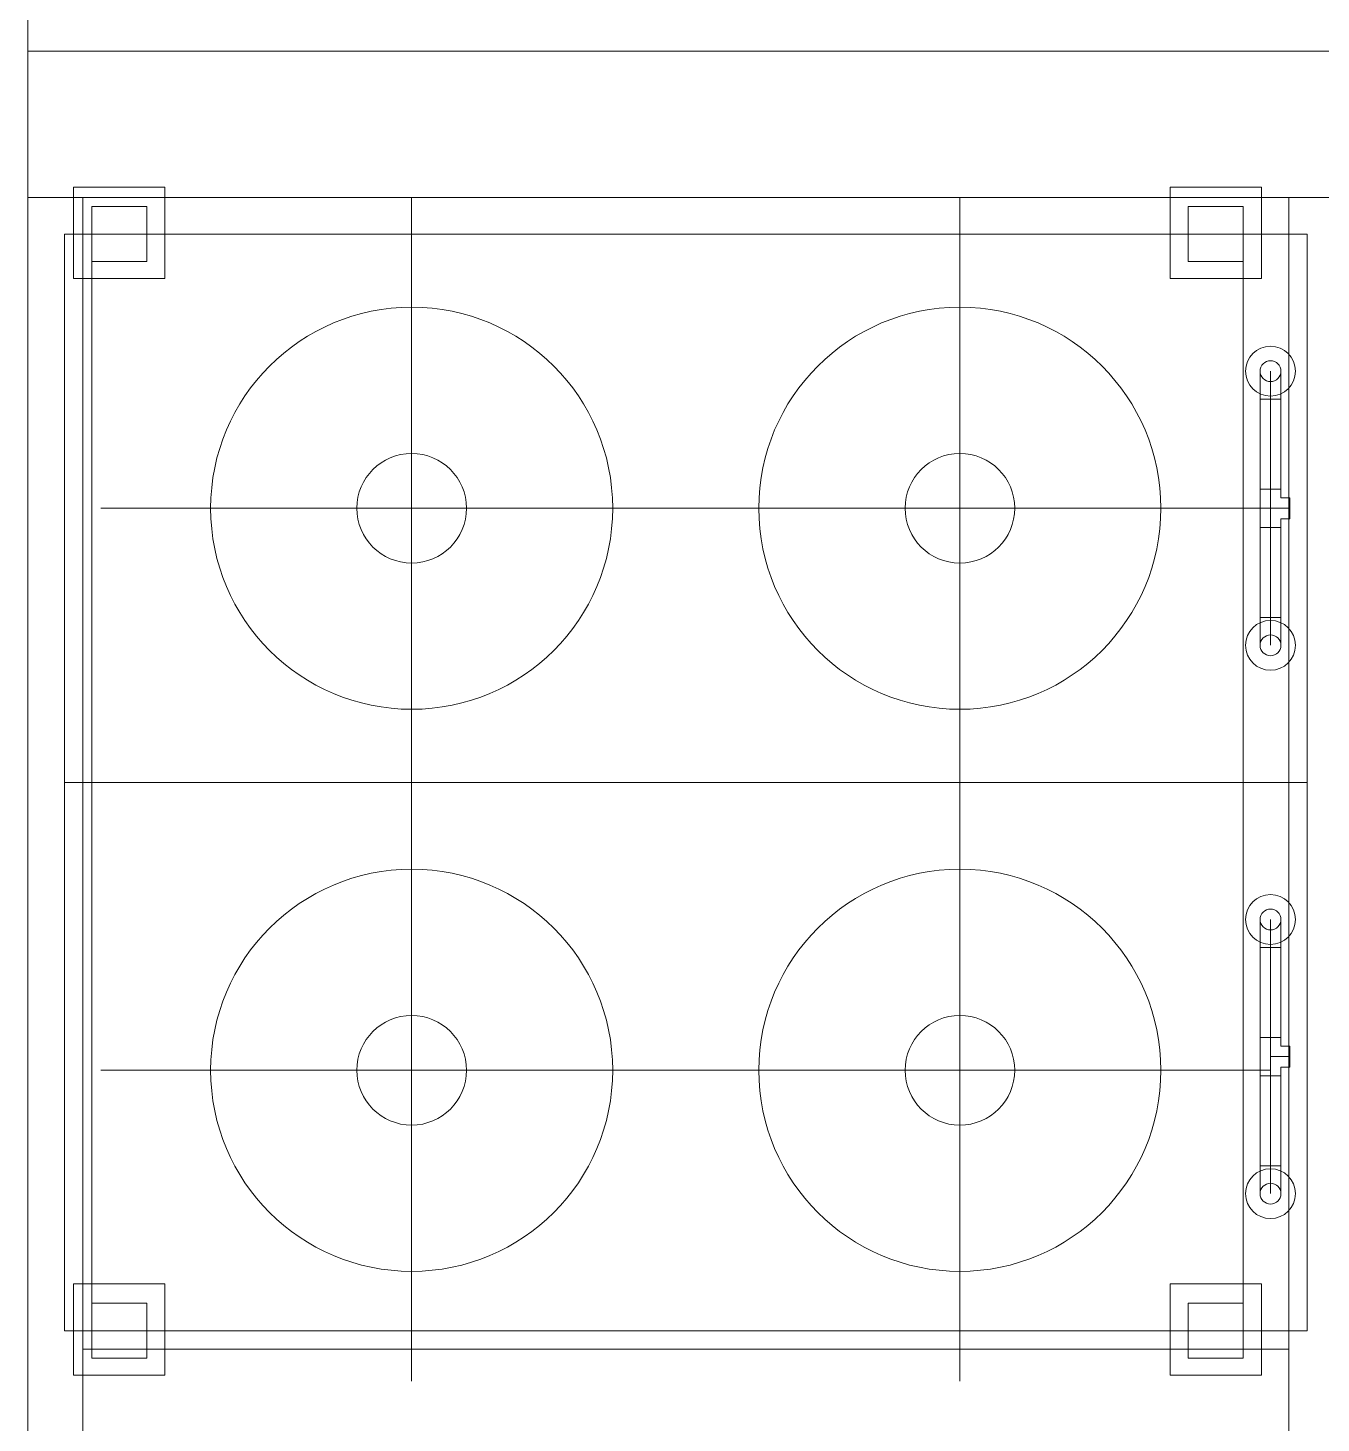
# Model space of a CAD drawing. Header units: inches. Extents: x -1128 to 651, y 96 to 845.
# Drawn here: x -1044.22 to -1037.83, y 699.87 to 706.76 of the extents above; entities that cross this region are included whole.
import ezdxf

# ---------------------------------------------------------------- set-up
doc = ezdxf.new("R2010")
doc.units = ezdxf.units.IN
doc.header["$MEASUREMENT"] = 0
doc.layers.add('EQUIPMENT LAYOUT-EMBED 1_DWG$0$Default', color=7, linetype='Continuous')
doc.layers.add('EQUIPMENT LAYOUT-EMBED 1_DWG$0$DwgTemplate', color=7, linetype='Continuous')
doc.layers.add('Layout', color=6, linetype='Continuous', lineweight=18)

# ---------------------------------------------------------------- blocks, each defined once
blk = doc.blocks.new('A$C55974CAD')
at = {"layer": 'EQUIPMENT LAYOUT-EMBED 1_DWG$0$Default', "color": 7, "lineweight": 0}
for centre in [(24.95, 15.6), (26.45, 15.6), (27.95, 15.6), (29.45, 15.6)]:
    blk.add_circle(centre, 0.1365, dxfattribs=at)
at = {"layer": 'EQUIPMENT LAYOUT-EMBED 1_DWG$0$DwgTemplate', "color": 7, "lineweight": 0}
for p, q in [((0, 22.4), (61, 22.4)), ((24.2, 22.15), (23.9565, 22.15)), ((24.2, 22.15), (23.9565, 22.15)), ((23.9565, 22.15), (23.9565, 21.65)), ((23.9565, 22.15), (23.9565, 21.65)), ((24.4565, 22.15), (24.2, 22.15)), ((24.4565, 22.15), (24.2, 22.15)), ((24.4565, 21.65), (24.4565, 22.15)), ((24.4565, 21.65), (24.4565, 22.15)), ((30.2, 22.15), (29.9565, 22.15)), ((30.2, 22.15), (29.9565, 22.15)), ((29.9565, 22.15), (29.9565, 21.65)), ((29.9565, 22.15), (29.9565, 21.65)), ((30.4565, 22.15), (30.2, 22.15)), ((30.4565, 22.15), (30.2, 22.15)), ((30.4565, 21.65), (30.4565, 22.15)), ((30.4565, 21.65), (30.4565, 22.15)), ((30.2, 22.1), (24.2, 22.1)), ((24.2, 22.1), (30.2, 22.1)), ((24.1, 22.05), (24.1, 21.75)), ((24.1, 22.05), (24.1, 21.75)), ((24.35, 21.75), (24.35, 22.05)), ((24.35, 21.75), (24.35, 22.05)), ((30.05, 22.05), (30.05, 21.75)), ((30.05, 22.05), (30.05, 21.75)), ((24.2, 21.75), (24.35, 21.75)), ((24.2, 21.75), (24.35, 21.75)), ((30.05, 21.75), (30.2, 21.75)), ((30.05, 21.75), (30.2, 21.75)), ((23.9565, 21.65), (24.1, 21.65)), ((23.9565, 21.65), (24.1, 21.65)), ((24.2, 21.65), (24.4565, 21.65)), ((24.2, 21.65), (24.4565, 21.65)), ((29.9565, 21.65), (30.2, 21.65)), ((29.9565, 21.65), (30.2, 21.65)), ((30.4, 21.65), (30.4565, 21.65)), ((30.4, 21.65), (30.4565, 21.65)), ((24.1, 16.15), (23.9565, 16.15)), ((24.1, 16.15), (23.9565, 16.15)), ((23.9565, 16.15), (23.9565, 15.65)), ((23.9565, 16.15), (23.9565, 15.65)), ((24.4565, 16.15), (24.2, 16.15)), ((24.4565, 16.15), (24.2, 16.15)), ((24.4565, 15.65), (24.4565, 16.15)), ((24.4565, 15.65), (24.4565, 16.15)), ((30.2, 16.15), (29.9565, 16.15)), ((30.2, 16.15), (29.9565, 16.15)), ((29.9565, 16.15), (29.9565, 15.65)), ((29.9565, 16.15), (29.9565, 15.65)), ((30.4565, 16.15), (30.4, 16.15)), ((30.4565, 16.15), (30.4, 16.15)), ((30.4565, 15.65), (30.4565, 16.15)), ((30.4565, 15.65), (30.4565, 16.15)), ((24.1, 16.05), (24.1, 15.75)), ((24.1, 16.05), (24.1, 15.75)), ((24.35, 16.05), (24.2, 16.05)), ((24.35, 16.05), (24.2, 16.05)), ((24.35, 15.75), (24.35, 16.05)), ((24.35, 15.75), (24.35, 16.05)), ((30.05, 16.05), (30.05, 15.75)), ((30.05, 16.05), (30.05, 15.75)), ((30.2, 16.05), (30.05, 16.05)), ((30.2, 16.05), (30.05, 16.05)), ((23.9565, 15.65), (24.1, 15.65)), ((23.9565, 15.65), (24.1, 15.65)), ((24.2, 15.65), (24.4565, 15.65)), ((24.2, 15.65), (24.4565, 15.65)), ((25.1024, 15.6571), (24.95, 15.6571)), ((25.1024, 15.6), (25.1024, 15.6571)), ((25.5953, 15.6571), (25.1024, 15.6571)), ((25.1024, 15.6571), (25.1024, 15.6)), ((25.5953, 15.6), (25.5953, 15.6571)), ((25.5954, 15.6571), (25.5954, 15.5428)), ((25.8046, 15.6571), (25.5954, 15.6571)), ((25.8046, 15.6571), (25.8046, 15.5428)), ((25.8046, 15.6), (25.8046, 15.6571)), ((26.2976, 15.6571), (25.8046, 15.6571)), ((26.2976, 15.6571), (26.2976, 15.6)), ((26.45, 15.6571), (26.2976, 15.6571)), ((26.2976, 15.6), (26.2976, 15.6571)), ((28.1024, 15.6571), (27.95, 15.6571)), ((28.1024, 15.6571), (28.1024, 15.6)), ((28.1024, 15.5428), (28.1024, 15.6571)), ((28.5953, 15.6571), (28.1024, 15.6571)), ((28.5953, 15.5428), (28.5953, 15.6571)), ((28.5954, 15.6571), (28.5954, 15.5428)), ((28.8046, 15.6571), (28.5954, 15.6571)), ((28.8046, 15.6571), (28.8046, 15.5428)), ((28.8046, 15.5428), (28.8046, 15.6571)), ((29.2976, 15.6571), (28.8046, 15.6571)), ((29.2976, 15.6571), (29.2976, 15.6)), ((29.45, 15.6571), (29.2976, 15.6571)), ((29.2976, 15.5428), (29.2976, 15.6571)), ((29.9565, 15.65), (30.2, 15.65)), ((29.9565, 15.65), (30.2, 15.65)), ((30.4, 15.65), (30.4565, 15.65)), ((30.4, 15.65), (30.4565, 15.65)), ((24.95, 15.6), (25.1024, 15.6)), ((25.1024, 15.6), (25.5953, 15.6)), ((25.1024, 15.5428), (25.1024, 15.6)), ((25.1024, 15.6), (25.1024, 15.6)), ((25.1024, 15.6), (25.1024, 15.6)), ((25.1024, 15.6), (25.1024, 15.5428)), ((25.5953, 15.6), (25.5954, 15.6)), ((25.5953, 15.5428), (25.5953, 15.6)), ((25.5954, 15.6), (25.8046, 15.6)), ((25.7, 15.4953), (25.7, 15.6)), ((25.8046, 15.6), (25.8046, 15.6)), ((25.8046, 15.6), (25.8046, 15.6)), ((25.8046, 15.6), (26.2976, 15.6)), ((25.8046, 15.5428), (25.8046, 15.6)), ((26.2976, 15.6), (26.2976, 15.6)), ((26.2976, 15.6), (26.2976, 15.6)), ((26.2976, 15.6), (26.45, 15.6)), ((26.2976, 15.6), (26.2976, 15.5428)), ((26.2976, 15.5428), (26.2976, 15.6)), ((27.95, 15.6), (28.1024, 15.6)), ((28.1024, 15.6), (28.1024, 15.6)), ((28.1024, 15.6), (28.1024, 15.6)), ((28.1024, 15.6), (28.1024, 15.5428)), ((28.1024, 15.6), (28.5953, 15.6)), ((28.5953, 15.6), (28.5954, 15.6)), ((28.5954, 15.6), (28.8046, 15.6)), ((28.7, 15.4953), (28.7, 15.6)), ((28.8046, 15.6), (28.8046, 15.6)), ((28.8046, 15.6), (28.8046, 15.6)), ((28.8046, 15.6), (29.2976, 15.6)), ((29.2976, 15.6), (29.2976, 15.6)), ((29.2976, 15.6), (29.2976, 15.6)), ((29.2976, 15.6), (29.45, 15.6)), ((29.2976, 15.6), (29.2976, 15.5428)), ((24.2, 15.5), (30.2, 15.5)), ((24.2, 15.5), (30.2, 15.5)), ((24.95, 15.5428), (25.1024, 15.5428)), ((25.5953, 15.5428), (25.1024, 15.5428)), ((25.6428, 15.5428), (25.5954, 15.5428)), ((25.6428, 15.5428), (25.6428, 15.4953)), ((25.8046, 15.5428), (25.7571, 15.5428)), ((25.7571, 15.5428), (25.7571, 15.4953)), ((26.2976, 15.5428), (25.8046, 15.5428)), ((26.2976, 15.5428), (26.45, 15.5428)), ((27.95, 15.5428), (28.1024, 15.5428)), ((28.5953, 15.5428), (28.1024, 15.5428)), ((28.6428, 15.5428), (28.5954, 15.5428)), ((28.6428, 15.5428), (28.6428, 15.4953)), ((28.8046, 15.5428), (28.7571, 15.5428)), ((28.7571, 15.5428), (28.7571, 15.4953)), ((29.2976, 15.5428), (28.8046, 15.5428)), ((29.2976, 15.5428), (29.45, 15.5428)), ((25.6428, 15.4953), (25.7, 15.4953)), ((25.7, 15.4953), (25.7, 15.4953)), ((25.7, 15.4953), (25.7571, 15.4953)), ((28.6428, 15.4953), (28.7, 15.4953)), ((28.7, 15.4953), (28.7, 15.4953)), ((28.7, 15.4953), (28.7571, 15.4953))]:
    blk.add_line(p, q, dxfattribs=at)
at = {"layer": 'EQUIPMENT LAYOUT-EMBED 1_DWG$0$DwgTemplate', "color": 5, "lineweight": 0}
for p, q in [((30.4, 22.4), (9.9, 22.4)), ((31.2, 22.4), (30.4, 22.4)), ((30.4, 14.7), (30.4, 22.4)), ((30.4, 22.4), (30.4, 14.7)), ((30.4, 22.4), (30.4, 22.1)), ((30.4, 22.4), (30.4, 22.1)), ((24.2, 22.2), (27.2, 22.2)), ((24.2, 22.2), (27.2, 22.2)), ((24.2, 22.05), (24.2, 22.2)), ((24.2, 22.2), (24.2, 22.05)), ((27.2, 22.05), (27.2, 22.2)), ((27.2, 22.2), (27.2, 22.05)), ((27.2, 22.2), (30.2, 22.2)), ((27.2, 22.2), (30.2, 22.2)), ((27.2, 22.2), (27.2, 22.05)), ((27.2, 22.2), (27.2, 22.05)), ((30.2, 22.2), (30.2, 22.05)), ((30.2, 22.2), (30.2, 22.05)), ((24.2, 22.1), (23.2, 22.1)), ((23.2, 22.1), (24.2, 22.1)), ((23.3, 22.1), (24.1, 22.1)), ((23.3, 22.1), (24.1, 22.1)), ((24.1, 22.1), (24.1, 22.05)), ((24.1, 22.1), (24.1, 22.05)), ((30.4, 22.1), (30.2, 22.1)), ((30.2, 22.1), (30.4, 22.1)), ((24.2, 22.05), (24.05, 22.05)), ((24.2, 22.05), (24.05, 22.05)), ((24.05, 22.05), (24.05, 21.75)), ((24.05, 22.05), (24.05, 21.75)), ((24.2, 15.75), (24.2, 22.05)), ((24.2, 22.05), (24.2, 15.75)), ((24.2, 22.05), (27.2, 22.05)), ((24.2, 22.05), (27.2, 22.05)), ((27.2, 15.75), (27.2, 22.05)), ((27.2, 22.05), (27.2, 15.75)), ((27.2, 22.05), (30.2, 22.05)), ((27.2, 22.05), (30.2, 22.05)), ((27.2, 22.05), (27.2, 15.75)), ((27.2, 22.05), (27.2, 15.75)), ((30.35, 22.05), (30.2, 22.05)), ((30.35, 22.05), (30.2, 22.05)), ((30.2, 22.05), (30.2, 15.75)), ((30.2, 22.05), (30.2, 15.75)), ((30.35, 21.75), (30.35, 22.05)), ((30.35, 21.75), (30.35, 22.05)), ((24.05, 21.75), (24.2, 21.75)), ((24.05, 21.75), (24.2, 21.75)), ((24.1, 21.75), (24.1, 16.05)), ((24.1, 21.75), (24.1, 16.05)), ((30.2, 21.75), (30.35, 21.75)), ((30.2, 21.75), (30.35, 21.75)), ((24.1, 21.65), (24.2, 21.65)), ((24.1, 21.65), (24.2, 21.65)), ((30.2, 21.65), (30.4, 21.65)), ((30.2, 21.65), (30.4, 21.65)), ((24.2, 16.15), (24.1, 16.15)), ((24.2, 16.15), (24.1, 16.15)), ((30.4, 16.15), (30.2, 16.15)), ((30.4, 16.15), (30.2, 16.15)), ((24.05, 16.05), (24.05, 15.75)), ((24.05, 16.05), (24.05, 15.75)), ((24.2, 16.05), (24.05, 16.05)), ((24.2, 16.05), (24.05, 16.05)), ((30.35, 16.05), (30.2, 16.05)), ((30.35, 16.05), (30.2, 16.05)), ((30.35, 15.75), (30.35, 16.05)), ((30.35, 15.75), (30.35, 16.05)), ((24.05, 15.75), (24.2, 15.75)), ((24.05, 15.75), (24.2, 15.75)), ((24.1, 15.75), (24.1, 15.5)), ((24.1, 15.75), (24.1, 15.5)), ((27.2, 15.75), (24.2, 15.75)), ((27.2, 15.75), (24.2, 15.75)), ((24.2, 15.4), (24.2, 15.75)), ((24.2, 15.75), (24.2, 15.4)), ((30.2, 15.75), (27.2, 15.75)), ((30.2, 15.75), (27.2, 15.75)), ((27.2, 15.4), (27.2, 15.75)), ((27.2, 15.75), (27.2, 15.4)), ((27.2, 15.75), (27.2, 15.4)), ((27.2, 15.75), (27.2, 15.4)), ((30.2, 15.75), (30.35, 15.75)), ((30.2, 15.75), (30.35, 15.75)), ((30.2, 15.75), (30.2, 15.4)), ((30.2, 15.75), (30.2, 15.4)), ((24.1, 15.65), (24.2, 15.65)), ((24.1, 15.65), (24.2, 15.65)), ((30.2, 15.65), (30.4, 15.65)), ((30.2, 15.65), (30.4, 15.65)), ((23.2, 15.5), (24.2, 15.5)), ((23.2, 15.5), (24.2, 15.5)), ((24.1, 15.5), (23.3, 15.5)), ((24.1, 15.5), (23.3, 15.5)), ((30.2, 15.5), (30.4, 15.5)), ((30.2, 15.5), (30.4, 15.5)), ((30.4, 15.5), (30.4, 14.7)), ((30.4, 15.5), (30.4, 14.7)), ((27.2, 15.4), (24.2, 15.4)), ((27.2, 15.4), (24.2, 15.4)), ((30.2, 15.4), (27.2, 15.4)), ((30.2, 15.4), (27.2, 15.4))]:
    blk.add_line(p, q, dxfattribs=at)
at = {"layer": 'EQUIPMENT LAYOUT-EMBED 1_DWG$0$DwgTemplate', "color": 54, "lineweight": 0}
blk.add_line((31.2, 14.7), (31.2, 22.4), dxfattribs=at)
at = {"layer": 'EQUIPMENT LAYOUT-EMBED 1_DWG$0$DwgTemplate', "color": 1, "lineweight": 0}
for p, q in [((25.625, 18.6), (25.625, 22)), ((28.7, 18.6), (28.7, 22)), ((23.925, 20.3), (24.1, 20.3)), ((24.1, 20.3), (24.2, 20.3)), ((24.2, 20.3), (27.325, 20.3)), ((27, 20.3), (30.2, 20.3)), ((30.2, 20.3), (30.4, 20.3)), ((25.625, 15.6), (25.625, 19)), ((28.7, 15.6), (28.7, 19)), ((23.925, 17.3), (24.1, 17.3)), ((24.1, 17.3), (24.2, 17.3)), ((24.2, 17.3), (27.325, 17.3)), ((27, 17.3), (30.2, 17.3)), ((30.2, 17.3), (30.4, 17.3))]:
    blk.add_line(p, q, dxfattribs=at)
at = {"layer": 'EQUIPMENT LAYOUT-EMBED 1_DWG$0$DwgTemplate', "color": 7, "lineweight": 0}
for centre, radius in [((25.625, 20.3), 1.1), ((25.625, 20.3), 1.1), ((28.7, 20.3), 1.1), ((28.7, 20.3), 1.1), ((25.625, 20.3), 0.3), ((25.625, 20.3), 0.3), ((28.7, 20.3), 0.3), ((28.7, 20.3), 0.3), ((25.625, 17.3), 1.1), ((25.625, 17.3), 1.1), ((28.7, 17.3), 1.1), ((28.7, 17.3), 1.1), ((25.625, 17.3), 0.3), ((25.625, 17.3), 0.3), ((28.7, 17.3), 0.3), ((28.7, 17.3), 0.3), ((24.95, 15.6), 0.0571), ((26.45, 15.6), 0.0571), ((27.95, 15.6), 0.0571), ((29.45, 15.6), 0.0571)]:
    blk.add_circle(centre, radius, dxfattribs=at)
at = {"layer": 'EQUIPMENT LAYOUT-EMBED 1_DWG$0$DwgTemplate', "color": 5, "lineweight": 0}
for centre in [(24.95, 15.6), (26.45, 15.6), (27.95, 15.6), (29.45, 15.6)]:
    blk.add_circle(centre, 0.1365, dxfattribs=at)

msp = doc.modelspace()

# ---------------------------------------------------------------- block references
at = {"layer": 'Layout', "xscale": 0.9025, "yscale": 0.9025, "zscale": 0.9025, "rotation": 90}
msp.add_blockref('A$C55974CAD', (-1024.0033, 678.4893), dxfattribs=at)

doc.saveas('drawing.dxf')
